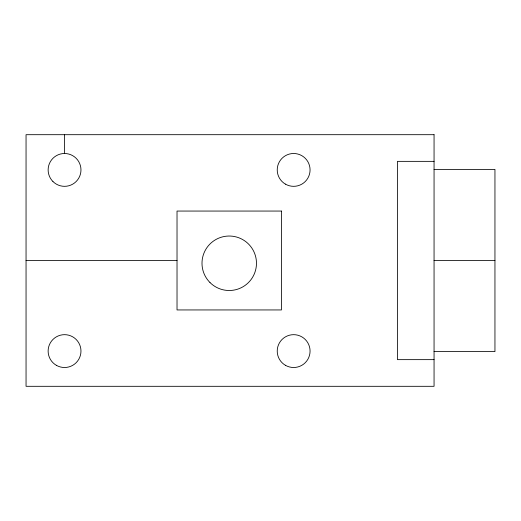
<?xml version="1.0" encoding="UTF-8"?>
<svg xmlns="http://www.w3.org/2000/svg" width="521" height="521" viewBox="0 0 521 521"><rect width="100%" height="100%" fill="white"/><g stroke="black" fill="none" stroke-linecap="round" stroke-linejoin="round"><path stroke-width="0.78" d="M434.058 161.36L397.445 161.36L397.445 359.64L434.058 359.64M434.058 169.41L494.95 169.41L494.95 351.59L434.058 351.59M26.05 260.5L177.023 260.5M434.058 260.5L494.95 260.5M64.545 134.692L64.545 153.5M434.058 134.692L26.05 134.692L26.05 386.308L434.058 386.308L434.058 134.692M281.451 211.057L177.023 211.057L177.023 309.943L281.451 309.943L281.451 211.057M209.976 282.525A27.235 27.235 0 0 0 255.544 270.321A27.235 27.235 0 0 0 222.187 236.957A27.235 27.235 0 0 0 209.976 282.525M56.34 365.306A16.418 16.418 0 0 0 80.97 351.082A16.418 16.418 0 0 0 56.34 336.866A16.418 16.418 0 0 0 56.34 365.306M52.94 181.523A16.418 16.418 0 0 0 80.41 174.164A16.418 16.418 0 0 0 60.299 154.06A16.418 16.418 0 0 0 52.94 181.523M285.443 365.306A16.418 16.418 0 0 0 310.067 351.082A16.418 16.418 0 0 0 285.443 336.866A16.418 16.418 0 0 0 285.443 365.306M285.443 184.134A16.418 16.418 0 0 0 310.067 169.918A16.418 16.418 0 0 0 285.443 155.694A16.418 16.418 0 0 0 285.443 184.134"/></g></svg>
